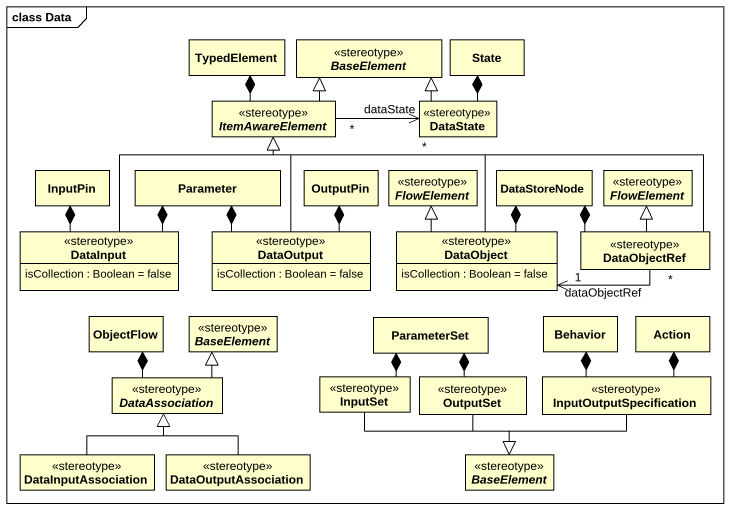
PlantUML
@startuml
mainframe class Data
hide circle
hide empty members
class TypedElement
abstract class BaseElement <<stereotype>>
class "State" as State_
abstract class ItemAwareElement <<stereotype>>
class DataState <<stereotype>>
class InputPin
class Parameter
class OutputPin
abstract class FlowElement <<stereotype>>
class DataStoreNode
abstract class "FlowElement" as FlowElement_2 <<stereotype>>
class DataInput <<stereotype>> {
  isCollection : Boolean = false
}
class DataOutput <<stereotype>> {
  isCollection : Boolean = false
}
class DataObject <<stereotype>> {
  isCollection : Boolean = false
}
class DataObjectRef <<stereotype>>
class ObjectFlow
abstract class "BaseElement" as BaseElement_2 <<stereotype>>
class ParameterSet
class Behavior
class "Action" as Action_
abstract class DataAssociation <<stereotype>>
class InputSet <<stereotype>>
class OutputSet <<stereotype>>
class InputOutputSpecification <<stereotype>>
class DataInputAssociation <<stereotype>>
class DataOutputAssociation <<stereotype>>
abstract class "BaseElement" as BaseElement_3 <<stereotype>>
ItemAwareElement -up-* TypedElement
ItemAwareElement -up-|> BaseElement
ItemAwareElement "*" -right-> "*\ndataState" DataState
DataState -up-|> BaseElement
DataState -up-* State_
DataInput -up-|> ItemAwareElement
DataInput -up-* InputPin
DataInput -up-* Parameter
DataOutput -up-|> ItemAwareElement
DataOutput -up-* Parameter
DataOutput -up-* OutputPin
DataObject -up-|> ItemAwareElement
DataObject -up-|> FlowElement
DataObject -up-* DataStoreNode
DataObjectRef -left-|> ItemAwareElement
DataObjectRef -up-* DataStoreNode
DataObjectRef -up-|> FlowElement_2
DataObjectRef "*" -left-> "dataObjectRef\n1" DataObject
DataAssociation -up-* ObjectFlow
DataAssociation -up-|> BaseElement_2
InputSet -up-* ParameterSet
InputSet -right-|> BaseElement_3
OutputSet -up-* ParameterSet
OutputSet --|> BaseElement_3
InputOutputSpecification -up-* Behavior
InputOutputSpecification -up-* Action_
InputOutputSpecification --|> BaseElement_3
DataInputAssociation -up-|> DataAssociation
DataOutputAssociation -up-|> DataAssociation
@enduml
